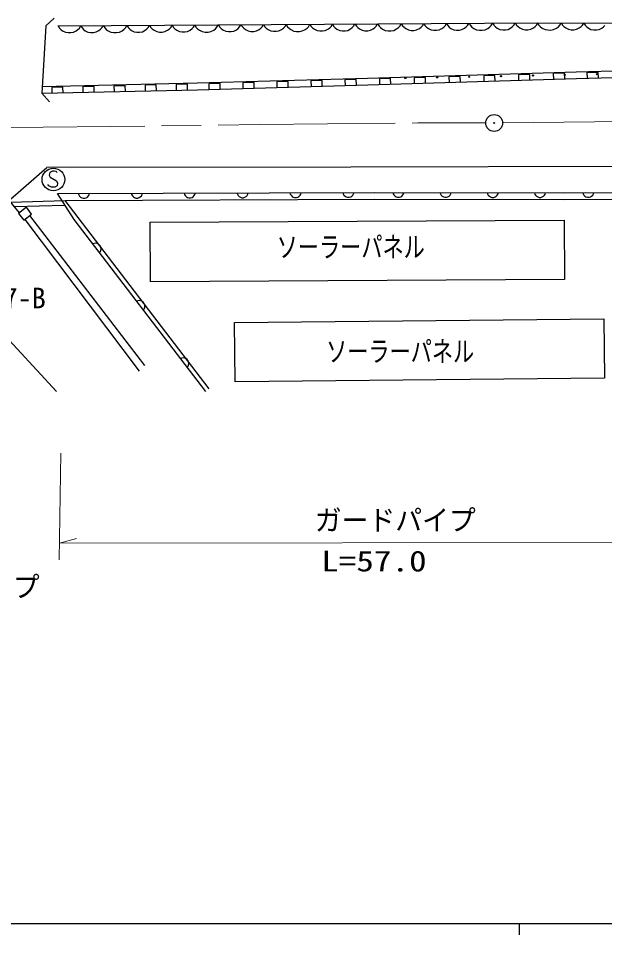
# Model space of a CAD drawing. Units: millimetres on the paper. Extents: x 40 to 680, y 20 to 380.
# Drawn here: x 123.6 to 175.6, y 204 to 285.2 of the extents above; entities that cross this region are included whole.
import ezdxf
from ezdxf.enums import TextEntityAlignment as Align

# ---------------------------------------------------------------- set-up
doc = ezdxf.new("R2010")
doc.units = ezdxf.units.MM
doc.linetypes.add('CHAIN', pattern=[18.5, 12, -1.5, 3.5, -1.5])
for name, color, linetype, lineweight in [('M-BGD', 7, 'Continuous', 25), ('M-BGD-EXST', 7, 'Continuous', 25), ('M-BMK', 2, 'CHAIN', 13), ('M-BMK-SRVR', 3, 'Continuous', 25), ('M-STR-HTXT', 7, 'Continuous', 13), ('M-STR-STRC', 7, 'Continuous', 25), ('M-TTL-BAND', 7, 'Continuous', 25)]:
    doc.layers.add(name, color=color, linetype=linetype, lineweight=lineweight)
doc.styles.add('ＭＳ ゴシック', font='')
doc.styles.get('ＭＳ ゴシック').set_extended_font_data('MS Gothic')

msp = doc.modelspace()

# ---------------------------------------------------------------- linework, layer by layer
at = {"layer": 'M-BGD'}
for p, q in [((126.817, 285.153), (126.071, 284.488)), ((126.071, 284.488), (125.725, 278.519)), ((127.138, 284.484), (169.66, 284.753)), ((127.161, 284.484), (127.283, 284.285)), ((127.283, 284.285), (127.403, 284.166)), ((127.403, 284.166), (127.564, 284.047)), ((127.564, 284.047), (127.805, 283.928)), ((128.525, 283.933), (128.764, 284.054)), ((128.764, 284.054), (128.923, 284.175)), ((128.923, 284.175), (129.043, 284.296)), ((129.043, 284.296), (129.161, 284.497)), ((129.161, 284.497), (129.283, 284.298)), ((129.283, 284.298), (129.403, 284.178)), ((129.403, 284.178), (129.564, 284.059)), ((129.564, 284.059), (129.805, 283.941)), ((130.525, 283.945), (130.764, 284.067)), ((130.764, 284.067), (130.923, 284.188)), ((130.923, 284.188), (131.042, 284.309)), ((131.042, 284.309), (131.161, 284.509)), ((131.161, 284.509), (131.289, 284.3)), ((131.289, 284.3), (131.415, 284.175)), ((131.415, 284.175), (131.584, 284.05)), ((131.584, 284.05), (131.837, 283.926)), ((132.593, 283.93), (132.844, 284.058)), ((132.844, 284.058), (133.011, 284.185)), ((133.011, 284.185), (133.137, 284.312)), ((133.137, 284.312), (133.261, 284.523)), ((133.261, 284.523), (133.382, 284.323)), ((133.382, 284.323), (133.503, 284.204)), ((133.503, 284.204), (133.664, 284.085)), ((133.664, 284.085), (133.905, 283.967)), ((134.625, 283.971), (134.864, 284.093)), ((134.864, 284.093), (135.023, 284.214)), ((135.023, 284.214), (135.142, 284.335)), ((135.142, 284.335), (135.261, 284.535)), ((135.261, 284.535), (135.382, 284.336)), ((135.382, 284.336), (135.503, 284.217)), ((135.503, 284.217), (135.664, 284.098)), ((135.664, 284.098), (135.905, 283.979)), ((136.625, 283.984), (136.864, 284.106)), ((136.864, 284.106), (137.023, 284.227)), ((137.023, 284.227), (137.142, 284.347)), ((137.142, 284.347), (137.261, 284.548)), ((137.261, 284.548), (137.382, 284.349)), ((137.382, 284.349), (137.503, 284.23)), ((137.503, 284.23), (137.664, 284.111)), ((137.664, 284.111), (137.905, 283.992)), ((138.625, 283.997), (138.864, 284.118)), ((138.864, 284.118), (139.023, 284.239)), ((139.023, 284.239), (139.142, 284.36)), ((139.142, 284.36), (139.261, 284.561)), ((139.261, 284.561), (139.388, 284.351)), ((139.388, 284.351), (139.515, 284.226)), ((139.515, 284.226), (139.684, 284.101)), ((139.684, 284.101), (139.937, 283.977)), ((140.693, 283.982), (140.944, 284.109)), ((140.944, 284.109), (141.111, 284.236)), ((141.111, 284.236), (141.236, 284.363)), ((141.236, 284.363), (141.361, 284.574)), ((141.361, 284.574), (141.482, 284.375)), ((141.482, 284.375), (141.603, 284.255)), ((141.603, 284.255), (141.764, 284.137)), ((141.764, 284.137), (142.005, 284.018)), ((142.725, 284.023), (142.964, 284.144)), ((142.964, 284.144), (143.123, 284.265)), ((143.123, 284.265), (143.242, 284.386)), ((143.242, 284.386), (143.361, 284.587)), ((143.361, 284.587), (143.482, 284.387)), ((143.482, 284.387), (143.603, 284.268)), ((143.603, 284.268), (143.764, 284.149)), ((143.764, 284.149), (144.005, 284.031)), ((144.725, 284.035), (144.964, 284.157)), ((144.964, 284.157), (145.123, 284.278)), ((145.123, 284.278), (145.242, 284.399)), ((145.242, 284.399), (145.361, 284.599)), ((145.361, 284.599), (145.482, 284.4)), ((145.482, 284.4), (145.603, 284.281)), ((145.603, 284.281), (145.764, 284.162)), ((145.764, 284.162), (146.004, 284.043)), ((146.004, 284.043), (146.245, 284.005)), ((146.485, 284.006), (146.724, 284.048)), ((146.724, 284.048), (146.964, 284.169)), ((146.964, 284.169), (147.123, 284.29)), ((147.123, 284.29), (147.242, 284.411)), ((147.242, 284.411), (147.361, 284.612)), ((147.361, 284.612), (147.488, 284.403)), ((147.488, 284.403), (147.615, 284.278)), ((147.615, 284.278), (147.784, 284.153)), ((147.784, 284.153), (148.037, 284.028)), ((148.793, 284.033), (149.044, 284.161)), ((149.044, 284.161), (149.211, 284.288)), ((149.211, 284.288), (149.336, 284.414)), ((149.336, 284.414), (149.461, 284.625)), ((149.461, 284.625), (149.582, 284.426)), ((149.582, 284.426), (149.703, 284.307)), ((149.703, 284.307), (149.864, 284.188)), ((149.864, 284.188), (150.104, 284.069)), ((150.104, 284.069), (150.345, 284.031)), ((150.585, 284.032), (150.824, 284.074)), ((150.824, 284.074), (151.064, 284.195)), ((151.064, 284.195), (151.223, 284.316)), ((151.223, 284.316), (151.342, 284.437)), ((151.342, 284.437), (151.461, 284.638)), ((151.461, 284.638), (151.582, 284.439)), ((151.582, 284.439), (151.703, 284.319)), ((151.703, 284.319), (151.864, 284.2)), ((151.864, 284.2), (152.104, 284.082)), ((152.104, 284.082), (152.345, 284.043)), ((152.345, 284.043), (152.585, 284.045)), ((152.585, 284.045), (152.824, 284.086)), ((152.824, 284.086), (153.064, 284.208)), ((153.064, 284.208), (153.223, 284.329)), ((153.223, 284.329), (153.342, 284.45)), ((153.342, 284.45), (153.461, 284.651)), ((153.461, 284.651), (153.582, 284.451)), ((153.582, 284.451), (153.703, 284.332)), ((153.703, 284.332), (153.864, 284.213)), ((153.864, 284.213), (154.104, 284.095)), ((154.104, 284.095), (154.345, 284.056)), ((154.345, 284.056), (154.585, 284.058)), ((154.585, 284.058), (154.824, 284.099)), ((154.824, 284.099), (155.064, 284.221)), ((155.064, 284.221), (155.223, 284.342)), ((155.223, 284.342), (155.342, 284.462)), ((155.342, 284.462), (155.461, 284.663)), ((155.461, 284.663), (155.588, 284.454)), ((155.588, 284.454), (155.715, 284.329)), ((155.715, 284.329), (155.884, 284.204)), ((155.884, 284.204), (156.136, 284.079)), ((156.136, 284.079), (156.389, 284.039)), ((156.389, 284.039), (156.641, 284.041)), ((156.641, 284.041), (156.892, 284.084)), ((156.892, 284.084), (157.144, 284.212)), ((157.144, 284.212), (157.311, 284.339)), ((157.311, 284.339), (157.436, 284.466)), ((157.436, 284.466), (157.561, 284.676)), ((157.561, 284.676), (157.682, 284.477)), ((157.682, 284.477), (157.803, 284.358)), ((157.803, 284.358), (157.963, 284.239)), ((157.963, 284.239), (158.204, 284.121)), ((158.204, 284.121), (158.444, 284.082)), ((158.444, 284.082), (158.684, 284.084)), ((158.684, 284.084), (158.924, 284.125)), ((158.924, 284.125), (159.163, 284.247)), ((159.163, 284.247), (159.323, 284.368)), ((159.323, 284.368), (159.442, 284.488)), ((159.442, 284.488), (159.561, 284.689)), ((159.561, 284.689), (159.682, 284.49)), ((159.682, 284.49), (159.803, 284.371)), ((159.803, 284.371), (159.963, 284.252)), ((159.963, 284.252), (160.204, 284.133)), ((160.204, 284.133), (160.444, 284.095)), ((160.444, 284.095), (160.684, 284.096)), ((160.684, 284.096), (160.924, 284.138)), ((160.924, 284.138), (161.163, 284.259)), ((161.163, 284.259), (161.323, 284.38)), ((161.323, 284.38), (161.442, 284.501)), ((161.442, 284.501), (161.561, 284.702)), ((161.561, 284.702), (161.682, 284.503)), ((161.682, 284.503), (161.803, 284.383)), ((161.803, 284.383), (161.963, 284.264)), ((161.963, 284.264), (162.204, 284.146)), ((162.204, 284.146), (162.444, 284.107)), ((162.444, 284.107), (162.684, 284.109)), ((162.684, 284.109), (162.924, 284.15)), ((162.924, 284.15), (163.163, 284.272)), ((163.163, 284.272), (163.323, 284.393)), ((163.323, 284.393), (163.442, 284.514)), ((163.442, 284.514), (163.561, 284.714)), ((163.561, 284.714), (163.688, 284.505)), ((163.688, 284.505), (163.815, 284.38)), ((163.815, 284.38), (163.983, 284.255)), ((163.983, 284.255), (164.236, 284.131)), ((164.236, 284.131), (164.489, 284.09)), ((164.489, 284.09), (164.741, 284.092)), ((164.741, 284.092), (164.992, 284.135)), ((164.992, 284.135), (165.243, 284.263)), ((165.243, 284.263), (165.411, 284.39)), ((165.411, 284.39), (165.536, 284.517)), ((165.536, 284.517), (165.661, 284.728)), ((165.661, 284.728), (165.782, 284.528)), ((165.782, 284.528), (165.903, 284.409)), ((165.903, 284.409), (166.063, 284.29)), ((166.063, 284.29), (166.304, 284.172)), ((166.304, 284.172), (166.544, 284.133)), ((166.544, 284.133), (166.784, 284.135)), ((166.784, 284.135), (167.024, 284.176)), ((167.024, 284.176), (167.263, 284.298)), ((167.263, 284.298), (167.423, 284.419)), ((167.423, 284.419), (167.542, 284.54)), ((167.542, 284.54), (167.661, 284.74)), ((167.661, 284.74), (167.782, 284.541)), ((167.782, 284.541), (167.903, 284.422)), ((167.903, 284.422), (168.063, 284.303)), ((168.063, 284.303), (168.304, 284.184)), ((168.304, 284.184), (168.544, 284.146)), ((168.544, 284.146), (168.784, 284.147)), ((168.784, 284.147), (169.024, 284.189)), ((169.024, 284.189), (169.263, 284.31)), ((169.263, 284.31), (169.422, 284.432)), ((169.422, 284.432), (169.542, 284.552)), ((169.542, 284.552), (169.66, 284.753)), ((169.629, 284.753), (169.754, 284.543)), ((169.66, 284.753), (189.891, 284.676)), ((169.754, 284.543), (169.879, 284.416)), ((169.879, 284.416), (170.047, 284.29)), ((170.047, 284.29), (170.298, 284.163)), ((170.298, 284.163), (170.55, 284.12)), ((170.55, 284.12), (170.802, 284.119)), ((170.802, 284.119), (171.054, 284.16)), ((171.054, 284.16), (171.307, 284.285)), ((171.307, 284.285), (171.475, 284.41)), ((171.475, 284.41), (171.602, 284.536)), ((171.602, 284.536), (171.728, 284.746)), ((171.728, 284.746), (171.848, 284.545)), ((171.848, 284.545), (171.967, 284.425)), ((171.967, 284.425), (172.127, 284.304)), ((172.127, 284.304), (172.366, 284.183)), ((172.366, 284.183), (172.606, 284.142)), ((172.606, 284.142), (172.846, 284.142)), ((172.846, 284.142), (173.086, 284.181)), ((173.086, 284.181), (173.327, 284.3)), ((173.327, 284.3), (173.487, 284.419)), ((173.487, 284.419), (173.608, 284.539)), ((173.608, 284.539), (173.728, 284.738)), ((173.728, 284.738), (173.848, 284.538)), ((173.848, 284.538), (173.967, 284.418)), ((173.967, 284.418), (174.127, 284.297)), ((174.127, 284.297), (174.366, 284.176)), ((174.366, 284.176), (174.606, 284.135)), ((174.606, 284.135), (174.846, 284.134)), ((174.846, 284.134), (175.086, 284.173)), ((175.086, 284.173), (175.327, 284.293)), ((175.327, 284.293), (175.487, 284.412)), ((175.487, 284.412), (175.608, 284.532)), ((127.805, 283.928), (128.045, 283.89)), ((128.045, 283.89), (128.285, 283.891)), ((128.285, 283.891), (128.525, 283.933)), ((129.805, 283.941), (130.045, 283.902)), ((130.045, 283.902), (130.285, 283.904)), ((130.285, 283.904), (130.525, 283.945)), ((131.837, 283.926), (132.089, 283.885)), ((132.089, 283.885), (132.341, 283.887)), ((132.341, 283.887), (132.593, 283.93)), ((133.905, 283.967), (134.145, 283.928)), ((134.145, 283.928), (134.385, 283.93)), ((134.385, 283.93), (134.625, 283.971)), ((135.905, 283.979), (136.145, 283.941)), ((136.145, 283.941), (136.385, 283.942)), ((136.385, 283.942), (136.625, 283.984)), ((137.905, 283.992), (138.145, 283.954)), ((138.145, 283.954), (138.385, 283.955)), ((138.385, 283.955), (138.625, 283.997)), ((139.937, 283.977), (140.189, 283.937)), ((140.189, 283.937), (140.441, 283.938)), ((140.441, 283.938), (140.693, 283.982)), ((142.005, 284.018), (142.245, 283.98)), ((142.245, 283.98), (142.485, 283.981)), ((142.485, 283.981), (142.725, 284.023)), ((144.005, 284.031), (144.245, 283.992)), ((144.245, 283.992), (144.485, 283.994)), ((144.485, 283.994), (144.725, 284.035)), ((146.245, 284.005), (146.485, 284.006)), ((148.037, 284.028), (148.289, 283.988)), ((148.289, 283.988), (148.541, 283.989)), ((148.541, 283.989), (148.793, 284.033)), ((150.345, 284.031), (150.585, 284.032)), ((173.064, 280.415), (190.347, 280.907)), ((154.575, 279.862), (173.064, 280.415)), ((162.781, 280.008), (161.781, 279.978)), ((161.781, 279.978), (161.796, 279.478)), ((162.796, 279.508), (162.781, 280.008)), ((165.863, 280.1), (164.863, 280.07)), ((164.863, 280.07), (164.878, 279.57)), ((165.877, 279.6), (165.863, 280.1)), ((168.944, 280.192), (167.944, 280.162)), ((167.944, 280.162), (167.959, 279.662)), ((168.959, 279.692), (168.944, 280.192)), ((172.026, 280.284), (171.026, 280.254)), ((171.026, 280.254), (171.041, 279.754)), ((172.04, 279.784), (172.026, 280.284)), ((173.081, 279.815), (190.358, 280.307)), ((175.007, 280.37), (174.007, 280.342)), ((174.007, 280.342), (174.021, 279.842)), ((175.021, 279.87), (175.007, 280.37)), ((125.76, 279.12), (139.493, 279.434)), ((133.105, 279.188), (132.105, 279.165)), ((133.117, 278.688), (133.105, 279.188)), ((135.862, 279.251), (134.862, 279.228)), ((134.862, 279.228), (134.874, 278.728)), ((135.873, 278.751), (135.862, 279.251)), ((138.619, 279.314), (137.619, 279.291)), ((137.619, 279.291), (137.63, 278.791)), ((138.63, 278.814), (138.619, 279.314)), ((139.493, 279.434), (154.575, 279.862)), ((139.509, 278.834), (154.592, 279.263)), ((141.503, 279.391), (140.503, 279.362)), ((140.503, 279.362), (140.517, 278.863)), ((141.517, 278.891), (141.503, 279.391)), ((144.519, 279.477), (143.52, 279.448)), ((143.52, 279.448), (143.534, 278.948)), ((144.534, 278.977), (144.519, 279.477)), ((147.536, 279.562), (146.536, 279.534)), ((146.536, 279.534), (146.551, 279.034)), ((147.55, 279.063), (147.536, 279.562)), ((150.553, 279.648), (149.553, 279.62)), ((149.553, 279.62), (149.567, 279.12)), ((150.567, 279.148), (150.553, 279.648)), ((153.57, 279.734), (152.57, 279.705)), ((152.57, 279.705), (152.584, 279.206)), ((153.584, 279.234), (153.57, 279.734)), ((154.592, 279.263), (173.081, 279.815)), ((156.618, 279.823), (155.618, 279.794)), ((155.618, 279.794), (155.633, 279.294)), ((156.633, 279.324), (156.618, 279.823)), ((159.7, 279.916), (158.7, 279.886)), ((158.7, 279.886), (158.715, 279.386)), ((159.714, 279.416), (159.7, 279.916)), ((125.725, 278.519), (139.509, 278.834)), ((125.725, 278.519), (126.39, 277.772)), ((127.592, 279.062), (126.592, 279.039)), ((126.592, 279.039), (126.603, 278.539)), ((127.603, 278.562), (127.592, 279.062)), ((130.348, 279.125), (129.349, 279.102)), ((129.349, 279.102), (129.36, 278.602)), ((130.36, 278.625), (130.348, 279.125)), ((132.105, 279.165), (132.117, 278.665)), ((127.11, 269.63), (155.219, 269.731)), ((128.585, 267.325), (127.11, 269.63)), ((128.952, 269.637), (128.993, 269.517)), ((128.993, 269.517), (129.053, 269.417)), ((129.853, 269.42), (129.913, 269.521)), ((129.913, 269.521), (129.952, 269.641)), ((133.637, 269.654), (133.678, 269.534)), ((133.678, 269.534), (133.738, 269.434)), ((133.738, 269.434), (133.838, 269.335)), ((134.438, 269.337), (134.538, 269.437)), ((134.538, 269.437), (134.598, 269.537)), ((134.598, 269.537), (134.637, 269.657)), ((138.322, 269.671), (138.362, 269.551)), ((138.362, 269.551), (138.423, 269.451)), ((138.423, 269.451), (138.523, 269.351)), ((139.123, 269.353), (139.223, 269.454)), ((139.223, 269.454), (139.282, 269.554)), ((139.282, 269.554), (139.322, 269.674)), ((143.007, 269.687), (143.047, 269.568)), ((143.047, 269.568), (143.107, 269.468)), ((143.107, 269.468), (143.208, 269.368)), ((143.808, 269.37), (143.907, 269.471)), ((143.907, 269.471), (143.967, 269.571)), ((143.967, 269.571), (144.007, 269.691)), ((147.691, 269.704), (147.732, 269.584)), ((147.732, 269.584), (147.792, 269.484)), ((147.792, 269.484), (147.893, 269.385)), ((148.493, 269.387), (148.592, 269.487)), ((148.592, 269.487), (148.652, 269.588)), ((148.652, 269.588), (148.691, 269.708)), ((152.376, 269.721), (152.417, 269.601)), ((152.417, 269.601), (152.477, 269.501)), ((152.477, 269.501), (152.577, 269.402)), ((153.177, 269.404), (153.277, 269.504)), ((153.277, 269.504), (153.337, 269.604)), ((153.337, 269.604), (153.376, 269.724)), ((155.219, 269.731), (171.942, 269.709)), ((156.809, 269.729), (156.849, 269.609)), ((156.849, 269.609), (156.909, 269.509)), ((156.909, 269.509), (157.009, 269.409)), ((157.609, 269.408), (157.709, 269.508)), ((157.709, 269.508), (157.769, 269.608)), ((157.769, 269.608), (157.809, 269.728)), ((160.99, 269.723), (161.03, 269.603)), ((161.03, 269.603), (161.09, 269.503)), ((161.09, 269.503), (161.189, 269.403)), ((161.789, 269.402), (161.89, 269.502)), ((161.89, 269.502), (161.95, 269.602)), ((161.95, 269.602), (161.99, 269.722)), ((165.171, 269.718), (165.21, 269.598)), ((165.21, 269.598), (165.27, 269.498)), ((165.27, 269.498), (165.37, 269.398)), ((165.97, 269.397), (166.07, 269.497)), ((166.07, 269.497), (166.13, 269.597)), ((166.13, 269.597), (166.171, 269.717)), ((169.351, 269.712), (169.391, 269.592)), ((169.391, 269.592), (169.451, 269.492)), ((169.451, 269.492), (169.551, 269.392)), ((170.151, 269.391), (170.251, 269.491)), ((170.251, 269.491), (170.311, 269.591)), ((170.311, 269.591), (170.351, 269.711)), ((171.942, 269.709), (185.013, 269.781)), ((173.62, 269.718), (173.661, 269.598)), ((173.661, 269.598), (173.722, 269.499)), ((173.722, 269.499), (173.822, 269.399)), ((174.422, 269.403), (174.522, 269.503)), ((174.522, 269.503), (174.581, 269.604)), ((174.581, 269.604), (174.62, 269.724)), ((123.733, 267.938), (122.613, 269.287)), ((122.949, 268.883), (127.783, 269.033)), ((127.783, 269.033), (155.219, 269.131)), ((140.555, 252.334), (127.783, 269.033)), ((129.053, 269.417), (129.154, 269.318)), ((129.154, 269.318), (129.254, 269.258)), ((129.254, 269.258), (129.374, 269.219)), ((129.374, 269.219), (129.534, 269.219)), ((129.534, 269.219), (129.654, 269.26)), ((129.654, 269.26), (129.754, 269.32)), ((129.754, 269.32), (129.853, 269.42)), ((133.838, 269.335), (133.939, 269.275)), ((133.939, 269.275), (134.059, 269.235)), ((134.059, 269.235), (134.219, 269.236)), ((134.219, 269.236), (134.339, 269.276)), ((134.339, 269.276), (134.438, 269.337)), ((138.523, 269.351), (138.623, 269.292)), ((138.623, 269.292), (138.743, 269.252)), ((138.743, 269.252), (138.903, 269.253)), ((138.903, 269.253), (139.023, 269.293)), ((139.023, 269.293), (139.123, 269.353)), ((143.208, 269.368), (143.308, 269.308)), ((143.308, 269.308), (143.428, 269.269)), ((143.428, 269.269), (143.588, 269.269)), ((143.588, 269.269), (143.708, 269.31)), ((143.708, 269.31), (143.808, 269.37)), ((147.893, 269.385), (147.993, 269.325)), ((147.993, 269.325), (148.113, 269.286)), ((148.113, 269.286), (148.273, 269.286)), ((148.273, 269.286), (148.393, 269.327)), ((148.393, 269.327), (148.493, 269.387)), ((152.577, 269.402), (152.678, 269.342)), ((152.678, 269.342), (152.798, 269.302)), ((152.798, 269.302), (152.958, 269.303)), ((152.958, 269.303), (153.078, 269.343)), ((153.078, 269.343), (153.177, 269.404)), ((155.219, 269.131), (171.943, 269.109)), ((157.009, 269.409), (157.108, 269.349)), ((157.108, 269.349), (157.228, 269.308)), ((157.228, 269.308), (157.388, 269.308)), ((157.388, 269.308), (157.508, 269.348)), ((157.508, 269.348), (157.609, 269.408)), ((161.189, 269.403), (161.289, 269.343)), ((161.289, 269.343), (161.409, 269.303)), ((161.409, 269.303), (161.569, 269.303)), ((161.569, 269.303), (161.689, 269.343)), ((161.689, 269.343), (161.789, 269.402)), ((165.37, 269.398), (165.47, 269.338)), ((165.47, 269.338), (165.59, 269.297)), ((165.59, 269.297), (165.75, 269.297)), ((165.75, 269.297), (165.87, 269.337)), ((165.87, 269.337), (165.97, 269.397)), ((169.551, 269.392), (169.651, 269.332)), ((169.651, 269.332), (169.771, 269.292)), ((169.771, 269.292), (169.931, 269.292)), ((169.931, 269.292), (170.051, 269.332)), ((170.051, 269.332), (170.151, 269.391)), ((171.943, 269.109), (185.016, 269.181)), ((173.822, 269.399), (173.922, 269.34)), ((173.922, 269.34), (174.043, 269.301)), ((174.043, 269.301), (174.203, 269.301)), ((174.203, 269.301), (174.322, 269.342)), ((174.322, 269.342), (174.422, 269.403)), ((123.285, 268.478), (127.74, 268.616)), ((124.347, 268.415), (123.645, 267.869)), ((123.645, 267.869), (124.112, 267.269)), ((124.112, 267.269), (124.814, 267.815)), ((124.814, 267.815), (124.347, 268.415)), ((134.384, 253.911), (124.233, 267.338)), ((134.842, 254.42), (124.67, 267.697)), ((140.237, 252.091), (128.585, 267.325)), ((135.321, 267.086), (172.005, 267.285)), ((135.35, 261.82), (135.321, 267.086)), ((172.005, 267.285), (172.034, 262.019)), ((130.343, 265.225), (130.224, 265.183)), ((130.459, 265.238), (130.343, 265.225)), ((130.599, 265.219), (130.459, 265.238)), ((130.708, 265.176), (130.599, 265.219)), ((130.812, 265.105), (130.708, 265.176)), ((130.909, 264.978), (130.812, 265.105)), ((130.902, 264.494), (130.945, 264.602)), ((130.951, 264.858), (130.909, 264.978)), ((130.945, 264.602), (130.964, 264.742)), ((130.964, 264.742), (130.951, 264.858)), ((116.074, 263.947), (127.007, 252.103)), ((130.831, 264.389), (130.902, 264.494)), ((172.034, 262.019), (135.35, 261.82)), ((134.227, 260.147), (134.107, 260.105)), ((134.343, 260.16), (134.227, 260.147)), ((134.483, 260.141), (134.343, 260.16)), ((134.591, 260.098), (134.483, 260.141)), ((134.696, 260.027), (134.591, 260.098)), ((134.793, 259.9), (134.696, 260.027)), ((134.834, 259.78), (134.793, 259.9)), ((134.848, 259.664), (134.834, 259.78)), ((134.715, 259.311), (134.786, 259.416)), ((134.786, 259.416), (134.829, 259.524)), ((134.829, 259.524), (134.848, 259.664)), ((142.797, 258.221), (175.5, 258.539)), ((142.848, 252.955), (142.797, 258.221)), ((175.5, 258.539), (175.551, 253.273)), ((138.111, 255.069), (137.991, 255.027)), ((138.227, 255.082), (138.111, 255.069)), ((138.367, 255.063), (138.227, 255.082)), ((138.475, 255.02), (138.367, 255.063)), ((138.58, 254.949), (138.475, 255.02)), ((138.677, 254.822), (138.58, 254.949)), ((138.718, 254.702), (138.677, 254.822)), ((138.599, 254.233), (138.67, 254.338)), ((138.67, 254.338), (138.713, 254.446)), ((138.713, 254.446), (138.731, 254.586)), ((138.731, 254.586), (138.718, 254.702)), ((175.551, 253.273), (142.848, 252.955))]:
    msp.add_line(p, q, dxfattribs=at)
for centre in [(163.571, 279.978), (166.399, 280.033), (169.227, 280.089), (172.055, 280.144), (174.883, 280.2), (157.916, 279.867), (160.744, 279.923)]:
    msp.add_circle(centre, 0.05, dxfattribs=at)
at = {"layer": 'M-BGD-EXST'}
for p, q in [((126.423, 271.512), (126.383, 271.272)), ((126.383, 271.272), (126.463, 271.072)), ((126.663, 271.632), (126.423, 271.512)), ((126.463, 271.072), (127.023, 270.752)), ((126.823, 271.632), (126.663, 271.632)), ((126.983, 271.592), (126.823, 271.632)), ((127.063, 271.512), (126.983, 271.592)), ((126.343, 270.312), (126.263, 270.432)), ((126.583, 270.192), (126.343, 270.312)), ((127.063, 270.312), (126.863, 270.192)), ((127.023, 270.752), (127.103, 270.552)), ((127.103, 270.552), (127.063, 270.312)), ((126.863, 270.192), (126.583, 270.192))]:
    msp.add_line(p, q, dxfattribs=at)
msp.add_circle((126.743, 270.872), 1, dxfattribs=at)
at = {"layer": 'M-BMK'}
for p, q in [((166.541, 275.891), (193.128, 276.184)), ((122.832, 275.47), (145.029, 275.738)), ((145.029, 275.738), (159.029, 275.884)), ((159.029, 275.884), (165.041, 275.883))]:
    msp.add_line(p, q, dxfattribs=at)
at = {"layer": 'M-BMK-SRVR'}
for radius in [0.75, 0.03]:
    msp.add_circle((165.791, 275.883), radius, dxfattribs=at)
at = {"layer": 'M-STR-HTXT'}
for p, q in [((127.389, 246.642), (127.268, 237.184)), ((127.287, 238.659), (128.786, 239.081)), ((127.287, 238.659), (184.224, 238.734))]:
    msp.add_line(p, q, dxfattribs=at)
at = {"layer": 'M-STR-STRC'}
for p, q in [((120.075, 266.642), (126.167, 271.952)), ((126.157, 271.967), (153.085, 271.996)), ((153.085, 271.996), (185.733, 272.086))]:
    msp.add_line(p, q, dxfattribs=at)
at = {"layer": 'M-TTL-BAND'}
for p, q in [((40, 205), (579, 205)), ((168, 205), (168, 204))]:
    msp.add_line(p, q, dxfattribs=at)

# ---------------------------------------------------------------- texts
at = {"layer": 'M-BGD', "style": 'ＭＳ ゴシック', "width": 0.75}
for p in [(146.521, 263.44), (150.895, 254.194)]:
    msp.add_text('ソーラーパネル', height=1.833, dxfattribs=at).set_placement(p, align=Align.BOTTOM_LEFT)
at = {"layer": 'M-STR-HTXT', "style": 'ＭＳ ゴシック'}
for s, width, p in [('ガードパイプ', 0.95, (149.904, 239.245)), ('L=57.0', 1.25, (150.457, 235.62)), ('ガードパイプ', 0.95, (111.272, 233.346))]:
    msp.add_text(s, height=1.833, dxfattribs=dict(at, width=width)).set_placement(p, align=Align.BOTTOM_LEFT)
at = {"layer": 'M-STR-STRC', "style": 'ＭＳ ゴシック'}
msp.add_text('407-B', height=1.833, dxfattribs=at).set_placement((119.837, 258.915), align=Align.BOTTOM_LEFT)

doc.saveas('drawing.dxf')
